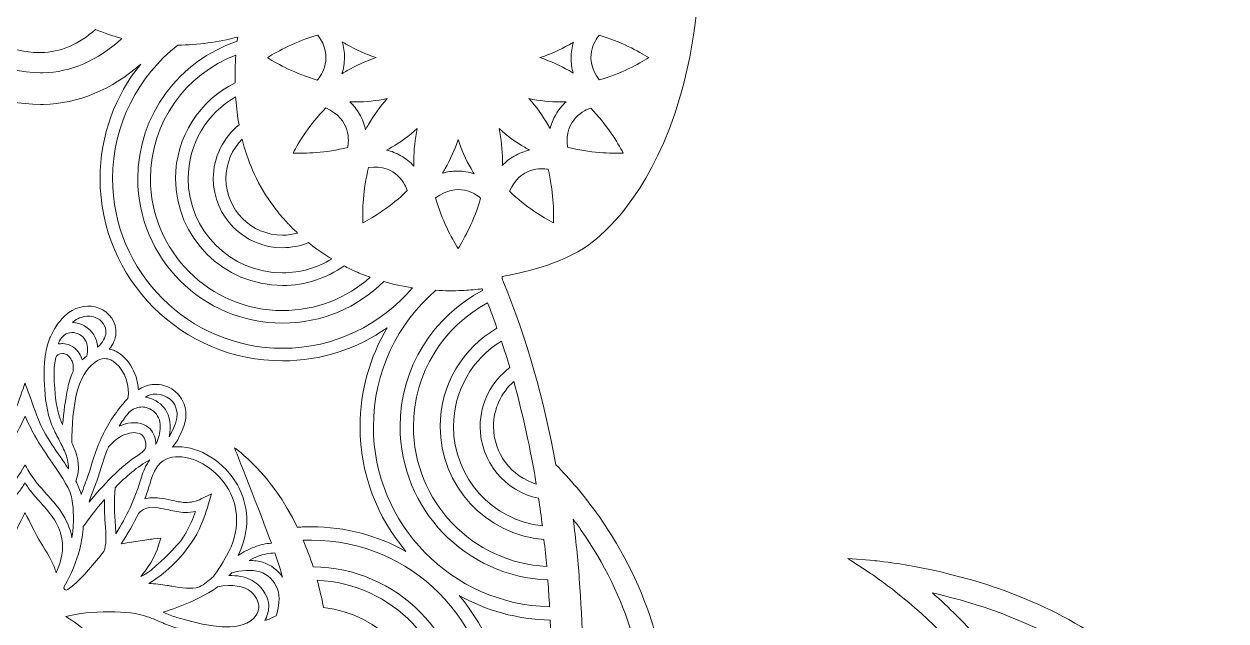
# Model space of a CAD drawing. Header units: millimetres. Extents: x -883 to 1566, y 87 to 598.
# Drawn here: x 256.3 to 526, y 261.4 to 395.2 of the extents above; entities that cross this region are included whole.
import ezdxf

# ---------------------------------------------------------------- set-up
doc = ezdxf.new("R2010")
doc.units = ezdxf.units.MM
doc.header["$MEASUREMENT"] = 0
doc.layers.add('Layer 3', color=7, linetype='Continuous')

msp = doc.modelspace()

# ---------------------------------------------------------------- linework, layer by layer
at = {"layer": 'Layer 3', "lineweight": 0}
for points, knots in [([(512.06, 244.42), (500.81, 258.41), (483.74, 265.96), (471.4, 269.82), (458.09, 273.99), (447.55, 274.84), (447.12, 274.9), (447.12, 274.9), (441.19, 275.35), (441.19, 275.35), (441.19, 275.35), (446.17, 272.12), (446.17, 272.12), (446.48, 271.92), (477.17, 251.62), (479.07, 228.7), (479.8, 219.87), (476.13, 211.67), (468.15, 204.32), (459.71, 196.54), (449.96, 193.81), (439.17, 196.2), (428.79, 198.5), (419.85, 204.95), (414.18, 209.96), (407.5, 215.87), (402.65, 222.25), (401.31, 225.5), (401.31, 225.5), (401.04, 226.16), (401.04, 226.16), (401.99, 237.75), (400.88, 248.96), (397.72, 259.52), (395.04, 268.44), (390.91, 276.92), (385.43, 284.71), (382.09, 289.47), (378.67, 293.36), (375.65, 296.42), (373.01, 311.06), (369.09, 324.76), (363.94, 337.36), (363.94, 337.36), (363.95, 337.37), (363.95, 337.37), (363.95, 337.37), (363.93, 337.38), (363.93, 337.38), (363.83, 337.61), (363.74, 337.84), (363.65, 338.07), (363.65, 338.07), (363.6, 338.65), (363.6, 338.65), (367.24, 339.27), (376.9, 341.25), (383.05, 345.72), (386.78, 348.43), (396.12, 356.72), (402.34, 375.11), (406.72, 388.05), (408.55, 402.95), (407.81, 419.6), (407.79, 421.03), (407.7, 422.45), (407.56, 423.87), (407.11, 430.37), (406.29, 437.13), (405.08, 444.13), (397.99, 485.36), (380.06, 523.48), (354.62, 551.48), (341.42, 566), (326.63, 577.35), (310.65, 585.21), (293.75, 593.52), (275.83, 597.76), (257.38, 597.82), (257.38, 597.82), (257.15, 597.82), (257.15, 597.82), (257.15, 597.82), (257.15, 597.82), (257.15, 597.82), (238.7, 597.76), (220.78, 593.52), (203.89, 585.21), (187.9, 577.35), (173.11, 566), (159.91, 551.48), (134.47, 523.48), (116.54, 485.36), (109.45, 444.13), (104.83, 417.32), (105.76, 394.1), (112.19, 375.11), (118.42, 356.72), (127.75, 348.43), (131.48, 345.72), (137.63, 341.25), (147.29, 339.27), (150.93, 338.65), (150.93, 338.65), (150.89, 338.23), (150.89, 338.23), (146.07, 324.81), (142.28, 311.04), (139.52, 297.06), (136.34, 293.91), (132.68, 289.81), (129.1, 284.71), (123.62, 276.92), (119.49, 268.44), (116.81, 259.52), (113.47, 248.36), (112.41, 236.48), (113.67, 224.19), (116.08, 200.65), (124.5, 184.75), (129.53, 175.25), (131.43, 171.66), (132.93, 168.83), (133.11, 167.36), (133.11, 167.24), (132.98, 166.18), (128.83, 163.16), (125.88, 161.03), (121.81, 158.54), (117.5, 155.91), (106.71, 149.32), (94.48, 141.86), (92.07, 135.15), (89.8, 128.81), (89.79, 123.78), (92.07, 120.21), (93.82, 117.47), (96.88, 115.77), (100.94, 115.26), (107.33, 107.82), (124.42, 109.01), (130.47, 109.69), (130.43, 109.28), (130.42, 108.82), (130.43, 108.34), (130.27, 106.94), (130.58, 106.33), (130.79, 105.92), (130.79, 105.92), (130.8, 105.93), (130.8, 105.93), (131.09, 104.91), (131.57, 103.84), (132.34, 102.79), (135.92, 97.9), (144.05, 95.72), (156.52, 96.3), (162.68, 91.24), (169.88, 89.82), (176.04, 89.82), (180.92, 89.82), (185.14, 90.71), (187.67, 91.4), (190.59, 92.2), (194.99, 92.16), (199.65, 92.13), (207.86, 92.07), (216.34, 92.01), (220, 96.38), (220, 96.38), (220.08, 96.49), (220.08, 96.49), (229.9, 110.69), (217.41, 135.42), (212.89, 143.4), (220.39, 142.9), (241.04, 141.67), (257.27, 141.98), (273.49, 141.67), (294.14, 142.9), (301.64, 143.4), (297.12, 135.42), (284.63, 110.69), (294.45, 96.49), (294.45, 96.49), (294.53, 96.38), (294.53, 96.38), (298.19, 92.01), (306.67, 92.07), (314.88, 92.13), (319.54, 92.16), (323.94, 92.2), (326.86, 91.4), (332.59, 89.84), (346.97, 87.24), (358.01, 96.3), (370.48, 95.72), (378.61, 97.9), (382.19, 102.79), (383.01, 103.9), (383.5, 105.03), (383.78, 106.11), (383.95, 106.51), (384.06, 107.01), (384.05, 107.68), (384.12, 108.42), (384.11, 109.1), (384.06, 109.69), (390.12, 109.01), (407.2, 107.82), (413.59, 115.26), (417.65, 115.77), (420.71, 117.47), (422.46, 120.21), (424.74, 123.78), (424.73, 128.81), (422.46, 135.15), (421.29, 138.42), (417.78, 141.86), (413.25, 145.3), (419.04, 143.81), (427.23, 142.02), (436.51, 140.95), (441.35, 140.4), (446.77, 140.01), (452.49, 140.01), (466.56, 140.01), (482.39, 142.37), (495.49, 150.39), (511.06, 159.93), (520.48, 175.88), (523.51, 197.8), (526.04, 216.14), (522.19, 231.82), (512.06, 244.42)], [0, 0, 0, 0, 1, 1, 1, 2, 2, 2, 3, 3, 3, 4, 4, 4, 5, 5, 5, 6, 6, 6, 7, 7, 7, 8, 8, 8, 9, 9, 9, 10, 10, 10, 11, 11, 11, 12, 12, 12, 13, 13, 13, 14, 14, 14, 15, 15, 15, 16, 16, 16, 17, 17, 17, 18, 18, 18, 19, 19, 19, 20, 20, 20, 21, 21, 21, 22, 22, 22, 23, 23, 23, 24, 24, 24, 25, 25, 25, 26, 26, 26, 27, 27, 27, 28, 28, 28, 29, 29, 29, 30, 30, 30, 31, 31, 31, 32, 32, 32, 33, 33, 33, 34, 34, 34, 35, 35, 35, 36, 36, 36, 37, 37, 37, 38, 38, 38, 39, 39, 39, 40, 40, 40, 41, 41, 41, 42, 42, 42, 43, 43, 43, 44, 44, 44, 45, 45, 45, 46, 46, 46, 47, 47, 47, 48, 48, 48, 49, 49, 49, 50, 50, 50, 51, 51, 51, 52, 52, 52, 53, 53, 53, 54, 54, 54, 55, 55, 55, 56, 56, 56, 57, 57, 57, 58, 58, 58, 59, 59, 59, 60, 60, 60, 61, 61, 61, 62, 62, 62, 63, 63, 63, 64, 64, 64, 65, 65, 65, 66, 66, 66, 67, 67, 67, 68, 68, 68, 69, 69, 69, 70, 70, 70, 71, 71, 71, 72, 72, 72, 73, 73, 73, 74, 74, 74, 75, 75, 75, 76, 76, 76, 77, 77, 77, 78, 78, 78, 78]), ([(259.65, 388.82), (259.78, 388.82), (259.92, 388.83), (260.06, 388.83), (264.51, 388.93), (268.65, 390.69), (272.37, 394.05), (274.23, 393.23), (276.21, 392.54), (278.3, 391.99), (272.78, 387.03), (266.82, 384.44), (260.57, 384.29), (260.38, 384.29), (260.19, 384.29), (260, 384.29), (251.4, 384.29), (243.68, 388.88), (239.08, 392.34), (241.19, 392.96), (243.19, 393.73), (245.05, 394.65), (247.92, 392.29), (253.24, 388.82), (259.65, 388.82)], [0, 0, 0, 0, 1, 1, 1, 2, 2, 2, 3, 3, 3, 4, 4, 4, 5, 5, 5, 6, 6, 6, 7, 7, 7, 8, 8, 8, 8]), ([(304.15, 391.37), (291.21, 387.1), (281.85, 374.91), (281.85, 360.58), (281.85, 342.7), (296.42, 328.16), (314.32, 328.16), (323.18, 328.16), (331.21, 331.72), (337.07, 337.48), (339.15, 336.88), (341.29, 336.42), (343.47, 336.08), (336.47, 327.8), (326.01, 322.52), (314.32, 322.52), (293.3, 322.52), (276.2, 339.59), (276.2, 360.58), (276.2, 372.72), (281.93, 383.54), (290.82, 390.51), (295.3, 390.56), (299.91, 391.17), (304.26, 392.32), (304.22, 392), (304.19, 391.69), (304.15, 391.37)], [0, 0, 0, 0, 1, 1, 1, 2, 2, 2, 3, 3, 3, 4, 4, 4, 5, 5, 5, 6, 6, 6, 7, 7, 7, 8, 8, 8, 9, 9, 9, 9]), ([(322.26, 392.75), (325.94, 387.74), (323.02, 383.71), (322.13, 382.68), (317.25, 384.05), (313.26, 386.25), (311.03, 387.65), (311.04, 387.68), (311.04, 387.72), (311.04, 387.75), (313.27, 389.15), (317.32, 391.38), (322.26, 392.75)], [0, 0, 0, 0, 1, 1, 1, 2, 2, 2, 3, 3, 3, 4, 4, 4, 4]), ([(327.71, 391.28), (328.08, 391.04), (328.46, 390.81), (328.84, 390.59), (330.85, 389.43), (333.03, 388.46), (335.37, 387.7), (333.03, 386.93), (330.85, 385.96), (328.84, 384.8), (328.44, 384.57), (328.05, 384.33), (327.66, 384.09), (328.03, 385.26), (328.23, 386.5), (328.23, 387.76), (328.23, 388.97), (328.05, 390.15), (327.71, 391.28)], [0, 0, 0, 0, 1, 1, 1, 2, 2, 2, 3, 3, 3, 4, 4, 4, 5, 5, 5, 6, 6, 6, 6]), ([(379.56, 384.23), (379.25, 384.43), (378.94, 384.62), (378.62, 384.8), (376.61, 385.96), (374.42, 386.93), (372.09, 387.7), (374.42, 388.46), (376.61, 389.43), (378.62, 390.59), (378.95, 390.79), (379.29, 390.99), (379.62, 391.2), (379.27, 390.05), (379.08, 388.85), (379.08, 387.62), (379.08, 386.46), (379.25, 385.32), (379.56, 384.23)], [0, 0, 0, 0, 1, 1, 1, 2, 2, 2, 3, 3, 3, 4, 4, 4, 5, 5, 5, 6, 6, 6, 6]), ([(385.38, 382.69), (381.77, 387.55), (384.38, 391.5), (385.37, 392.71), (390.25, 391.33), (394.24, 389.12), (396.5, 387.7), (394.24, 386.27), (390.26, 384.07), (385.38, 382.69)], [0, 0, 0, 0, 1, 1, 1, 2, 2, 2, 3, 3, 3, 3]), ([(203.12, 322.44), (225.46, 322.44), (243.63, 340.61), (243.63, 362.95), (243.63, 371.09), (241.22, 378.68), (237.07, 385.03), (242.68, 381.2), (250.75, 377.21), (260, 377.21), (260.24, 377.21), (260.48, 377.22), (260.72, 377.22), (268.53, 377.4), (275.84, 380.44), (282.5, 386.26), (276.8, 379.24), (273.38, 370.3), (273.38, 360.58), (273.38, 338.04), (291.75, 319.7), (314.32, 319.7), (323.05, 319.7), (331.15, 322.44), (337.8, 327.11), (333.95, 320.63), (331.73, 313.06), (331.73, 304.99), (331.73, 294.32), (335.6, 284.54), (342.01, 276.97), (335.74, 280.49), (328.51, 282.5), (320.83, 282.5), (319.75, 282.5), (318.68, 282.46), (317.61, 282.38), (312.01, 294.44), (303.54, 300.22), (303.54, 300.22), (303.54, 300.22), (309.56, 285.06), (311.83, 278.83), (310.58, 278.73), (309.3, 278.44), (308.04, 277.96), (306.7, 277.46), (305.48, 276.79), (304.37, 276.06), (307.85, 283.26), (305.85, 288.97), (304.21, 291.88), (302.8, 294.4), (300.75, 296.56), (298.27, 298.13), (295.9, 299.63), (293.3, 300.45), (290.93, 300.45), (290.92, 300.45), (290.91, 300.45), (290.9, 300.45), (290.47, 300.45), (290.04, 300.42), (289.63, 300.37), (290.34, 301.22), (290.72, 301.78), (291.09, 302.57), (292.43, 305.4), (293, 306.88), (292.45, 309.23), (291.94, 311.38), (290.84, 312.26), (290.19, 312.89), (289.39, 313.65), (287.88, 314.24), (286.68, 314.39), (285.61, 314.51), (284.46, 314.37), (283.44, 313.97), (282.92, 313.77), (282.43, 313.52), (281.98, 313.24), (281.93, 314.2), (281.76, 315.17), (281.45, 316.11), (280.85, 317.97), (279.78, 319.61), (278.36, 320.87), (277.79, 321.37), (277.27, 321.72), (276.73, 321.97), (276.36, 322.13), (275.92, 322.25), (275.45, 322.32), (276.36, 323.46), (276.85, 324.63), (276.94, 325.83), (277.12, 328.24), (275.51, 330.64), (273.11, 331.55), (270.95, 332.36), (268.37, 331.97), (266.36, 330.53), (265.65, 330.02), (264.99, 329.37), (264.32, 328.54), (263.47, 327.48), (262.78, 326.32), (262.24, 325.07), (262.24, 325.07), (262.24, 325.07), (262.24, 325.06), (262.24, 325.06), (262.24, 325.06), (262.24, 325.06), (262.17, 324.91), (262.11, 324.77), (262.05, 324.62), (260.72, 321.2), (260.71, 317.49), (260.89, 314.31), (261.04, 311.54), (261.36, 308.3), (262.59, 305.25), (263.03, 304.16), (263.57, 303.12), (264.1, 302.12), (264.33, 301.68), (264.56, 301.25), (264.77, 300.83), (264.77, 300.8), (264.77, 300.76), (264.77, 300.73), (264.77, 300.73), (264.82, 300.73), (264.82, 300.73), (265.09, 300.2), (265.33, 299.67), (265.55, 299.12), (265.89, 298.27), (266.31, 296.91), (266.27, 295.5), (265.74, 296.32), (265.16, 297.16), (264.56, 298.03), (263.24, 299.95), (261.87, 301.93), (260.67, 304.09), (259.38, 306.41), (256.55, 314.74), (256.55, 314.74), (256.55, 314.74), (253.73, 306.41), (252.44, 304.09), (251.23, 301.93), (249.87, 299.95), (248.54, 298.03), (247.95, 297.16), (247.37, 296.32), (246.83, 295.5), (246.79, 296.91), (247.22, 298.27), (247.55, 299.12), (247.77, 299.67), (248.02, 300.2), (248.28, 300.73), (248.28, 300.73), (248.33, 300.73), (248.33, 300.73), (248.33, 300.73), (248.33, 300.83), (248.33, 300.83), (248.55, 301.25), (248.77, 301.68), (249, 302.12), (249.53, 303.12), (250.08, 304.16), (250.52, 305.25), (251.74, 308.3), (252.07, 311.54), (252.22, 314.31), (252.39, 317.49), (252.39, 321.2), (251.05, 324.62), (250.99, 324.77), (250.93, 324.91), (250.87, 325.06), (250.87, 325.06), (250.87, 325.06), (250.87, 325.06), (250.87, 325.07), (250.86, 325.07), (250.86, 325.07), (250.33, 326.32), (249.63, 327.48), (248.78, 328.54), (248.12, 329.37), (247.45, 330.02), (246.74, 330.53), (244.74, 331.97), (242.15, 332.36), (240, 331.55), (237.59, 330.64), (235.98, 328.24), (236.16, 325.83), (236.25, 324.63), (236.74, 323.46), (237.65, 322.32), (237.18, 322.25), (236.74, 322.13), (236.38, 321.97), (235.83, 321.72), (235.31, 321.37), (234.74, 320.87), (233.33, 319.61), (232.26, 317.97), (231.66, 316.11), (231.35, 315.17), (231.17, 314.2), (231.13, 313.24), (230.67, 313.52), (230.19, 313.77), (229.67, 313.97), (228.64, 314.37), (227.49, 314.51), (226.43, 314.39), (225.23, 314.24), (223.59, 313.66), (222.79, 312.9), (222.14, 312.27), (221.33, 311.52), (220.63, 309.67), (219.78, 307.42), (220.15, 304.63), (221.7, 302.26), (222.17, 301.53), (222.79, 300.91), (223.48, 300.37), (223.07, 300.42), (222.64, 300.45), (222.2, 300.45), (222.19, 300.45), (222.18, 300.45), (222.17, 300.45), (219.81, 300.45), (217.2, 299.63), (214.83, 298.13), (214.41, 297.86), (214.01, 297.57), (213.61, 297.27), (213.61, 297.27), (215.71, 302.14), (215.71, 302.14), (215.71, 302.14), (214.24, 301.55), (210.48, 298.48), (209.22, 297.45), (198.26, 283.95), (193.86, 269.99), (193.69, 269.99), (193.52, 270), (193.34, 270), (186.32, 270), (179.67, 268.32), (173.8, 265.34), (184.16, 273.75), (190.8, 286.59), (190.8, 300.95), (190.8, 311.42), (187.27, 321.09), (181.33, 328.82), (187.63, 324.78), (195.1, 322.44), (203.12, 322.44)], [0, 0, 0, 0, 1, 1, 1, 2, 2, 2, 3, 3, 3, 4, 4, 4, 5, 5, 5, 6, 6, 6, 7, 7, 7, 8, 8, 8, 9, 9, 9, 10, 10, 10, 11, 11, 11, 12, 12, 12, 13, 13, 13, 14, 14, 14, 15, 15, 15, 16, 16, 16, 17, 17, 17, 18, 18, 18, 19, 19, 19, 20, 20, 20, 21, 21, 21, 22, 22, 22, 23, 23, 23, 24, 24, 24, 25, 25, 25, 26, 26, 26, 27, 27, 27, 28, 28, 28, 29, 29, 29, 30, 30, 30, 31, 31, 31, 32, 32, 32, 33, 33, 33, 34, 34, 34, 35, 35, 35, 36, 36, 36, 37, 37, 37, 38, 38, 38, 39, 39, 39, 40, 40, 40, 41, 41, 41, 42, 42, 42, 43, 43, 43, 44, 44, 44, 45, 45, 45, 46, 46, 46, 47, 47, 47, 48, 48, 48, 49, 49, 49, 50, 50, 50, 51, 51, 51, 52, 52, 52, 53, 53, 53, 54, 54, 54, 55, 55, 55, 56, 56, 56, 57, 57, 57, 58, 58, 58, 59, 59, 59, 60, 60, 60, 61, 61, 61, 62, 62, 62, 63, 63, 63, 64, 64, 64, 65, 65, 65, 66, 66, 66, 67, 67, 67, 68, 68, 68, 69, 69, 69, 70, 70, 70, 71, 71, 71, 72, 72, 72, 73, 73, 73, 74, 74, 74, 75, 75, 75, 76, 76, 76, 77, 77, 77, 78, 78, 78, 79, 79, 79, 80, 80, 80, 81, 81, 81, 82, 82, 82, 83, 83, 83, 84, 84, 84, 85, 85, 85, 86, 86, 86, 87, 87, 87, 88, 88, 88, 89, 89, 89, 90, 90, 90, 91, 91, 91, 91]), ([(303.68, 382.05), (295.77, 378.13), (290.32, 369.98), (290.32, 360.58), (290.32, 347.37), (301.09, 336.62), (314.32, 336.62), (319.46, 336.62), (324.23, 338.24), (328.14, 341), (328.98, 340.57), (329.84, 340.14), (330.72, 339.75), (331.79, 339.28), (332.88, 338.86), (333.99, 338.46), (328.76, 333.81), (321.87, 330.98), (314.32, 330.98), (297.98, 330.98), (284.68, 344.26), (284.68, 360.58), (284.68, 373.23), (292.66, 384.04), (303.86, 388.27), (303.71, 386.16), (303.65, 384.08), (303.68, 382.05)], [0, 0, 0, 0, 1, 1, 1, 2, 2, 2, 3, 3, 3, 4, 4, 4, 5, 5, 5, 6, 6, 6, 7, 7, 7, 8, 8, 8, 9, 9, 9, 9]), ([(298.79, 360.58), (298.79, 352.03), (305.76, 345.07), (314.32, 345.07), (316.39, 345.07), (318.35, 345.48), (320.16, 346.22), (321.8, 344.88), (323.54, 343.65), (325.36, 342.55), (322.15, 340.58), (318.37, 339.44), (314.32, 339.44), (302.65, 339.44), (293.15, 348.92), (293.15, 360.58), (293.15, 368.42), (297.44, 375.27), (303.8, 378.92), (303.81, 378.74), (303.82, 378.56), (303.83, 378.38), (303.98, 376.41), (304.23, 374.49), (304.57, 372.63), (301.05, 369.79), (298.79, 365.44), (298.79, 360.58)], [0, 0, 0, 0, 1, 1, 1, 2, 2, 2, 3, 3, 3, 4, 4, 4, 5, 5, 5, 6, 6, 6, 7, 7, 7, 8, 8, 8, 9, 9, 9, 9]), ([(333.62, 372.74), (333.39, 372.35), (333.17, 371.94), (332.95, 371.53), (332.69, 372.75), (332.24, 373.93), (331.59, 375.04), (331.59, 375.04), (331.59, 375.04), (331.59, 375.04), (331, 376.07), (330.27, 376.99), (329.43, 377.79), (329.87, 377.77), (330.3, 377.76), (330.72, 377.76), (333.04, 377.76), (335.42, 378.01), (337.83, 378.52), (336.19, 376.69), (334.78, 374.75), (333.62, 372.74)], [0, 0, 0, 0, 1, 1, 1, 2, 2, 2, 3, 3, 3, 4, 4, 4, 5, 5, 5, 6, 6, 6, 7, 7, 7, 7]), ([(375.64, 374.91), (375.07, 373.92), (374.64, 372.87), (374.37, 371.78), (374.2, 372.1), (374.02, 372.43), (373.84, 372.74), (372.68, 374.75), (371.27, 376.69), (369.63, 378.52), (372.04, 378.01), (374.41, 377.76), (376.73, 377.76), (377.13, 377.76), (377.53, 377.77), (377.94, 377.78), (377.04, 376.96), (376.27, 376), (375.64, 374.91)], [0, 0, 0, 0, 1, 1, 1, 2, 2, 2, 3, 3, 3, 4, 4, 4, 5, 5, 5, 6, 6, 6, 6]), ([(328.95, 367.57), (323.98, 366.29), (319.38, 366.21), (316.69, 366.31), (317.96, 368.72), (320.37, 372.72), (324.01, 376.41), (329.78, 373.89), (329.2, 368.85), (328.95, 367.57)], [0, 0, 0, 0, 1, 1, 1, 2, 2, 2, 3, 3, 3, 3]), ([(378.25, 367.64), (377.52, 373.99), (382.31, 375.99), (383.48, 376.38), (387.1, 372.69), (389.5, 368.71), (390.77, 366.31), (388.03, 366.2), (383.31, 366.3), (378.25, 367.64)], [0, 0, 0, 0, 1, 1, 1, 2, 2, 2, 3, 3, 3, 3]), ([(343.82, 363.33), (342.98, 364.26), (341.99, 365.06), (340.88, 365.7), (339.86, 366.29), (338.79, 366.72), (337.68, 366.99), (338.05, 367.18), (338.42, 367.38), (338.77, 367.59), (340.79, 368.75), (342.72, 370.16), (344.55, 371.8), (344.04, 369.39), (343.79, 367.01), (343.79, 364.69), (343.79, 364.24), (343.8, 363.79), (343.82, 363.33)], [0, 0, 0, 0, 1, 1, 1, 2, 2, 2, 3, 3, 3, 4, 4, 4, 5, 5, 5, 6, 6, 6, 6]), ([(362.91, 371.79), (364.74, 370.16), (366.67, 368.75), (368.68, 367.59), (369.04, 367.38), (369.41, 367.18), (369.78, 366.98), (368.58, 366.72), (367.41, 366.27), (366.31, 365.63), (365.32, 365.06), (364.42, 364.36), (363.65, 363.55), (363.66, 363.93), (363.67, 364.31), (363.67, 364.69), (363.67, 367.01), (363.41, 369.39), (362.91, 371.79)], [0, 0, 0, 0, 1, 1, 1, 2, 2, 2, 3, 3, 3, 4, 4, 4, 5, 5, 5, 6, 6, 6, 6]), ([(311.69, 355.22), (311.69, 355.22), (311.97, 354.82), (311.97, 354.82), (311.97, 354.82), (312.91, 353.58), (312.91, 353.58), (313.24, 353.12), (313.6, 352.72), (313.94, 352.31), (313.94, 352.31), (313.98, 352.27), (313.98, 352.27), (314.07, 352.16), (314.17, 352.05), (314.28, 351.92), (314.35, 351.84), (314.42, 351.76), (314.48, 351.68), (314.65, 351.49), (314.81, 351.29), (314.99, 351.11), (314.99, 351.11), (315.69, 350.37), (315.69, 350.37), (315.83, 350.23), (315.96, 350.09), (316.11, 349.93), (316.43, 349.59), (316.75, 349.25), (317.13, 348.9), (317.32, 348.72), (317.53, 348.54), (317.72, 348.36), (316.64, 348.06), (315.5, 347.89), (314.32, 347.89), (307.32, 347.89), (301.62, 353.58), (301.62, 360.58), (301.62, 364.03), (303.01, 367.16), (305.25, 369.45), (305.87, 367), (306.65, 364.66), (307.61, 362.46), (308.71, 359.93), (310.09, 357.49), (311.69, 355.22)], [0, 0, 0, 0, 1, 1, 1, 2, 2, 2, 3, 3, 3, 4, 4, 4, 5, 5, 5, 6, 6, 6, 7, 7, 7, 8, 8, 8, 9, 9, 9, 10, 10, 10, 11, 11, 11, 12, 12, 12, 13, 13, 13, 14, 14, 14, 15, 15, 15, 16, 16, 16, 16]), ([(350.83, 362.81), (351.99, 364.82), (352.96, 367), (353.73, 369.33), (354.49, 367), (355.46, 364.82), (356.62, 362.81), (356.84, 362.43), (357.07, 362.05), (357.31, 361.68), (356.12, 362.06), (354.87, 362.26), (353.58, 362.26), (352.43, 362.26), (351.3, 362.1), (350.22, 361.79), (350.43, 362.12), (350.64, 362.46), (350.83, 362.81)], [0, 0, 0, 0, 1, 1, 1, 2, 2, 2, 3, 3, 3, 4, 4, 4, 5, 5, 5, 6, 6, 6, 6]), ([(332.34, 350.66), (332.24, 353.39), (332.33, 358.07), (333.65, 363.1), (339.96, 363.79), (341.94, 359.06), (342.33, 357.88), (338.67, 354.29), (334.73, 351.91), (332.34, 350.66)], [0, 0, 0, 0, 1, 1, 1, 2, 2, 2, 3, 3, 3, 3]), ([(375.11, 350.66), (372.76, 351.89), (368.89, 354.22), (365.27, 357.73), (367.69, 363.24), (372.41, 362.93), (373.92, 362.67), (375.14, 357.8), (375.22, 353.3), (375.11, 350.66)], [0, 0, 0, 0, 1, 1, 1, 2, 2, 2, 3, 3, 3, 3]), ([(358.78, 356.21), (357.4, 351.26), (355.17, 347.21), (353.73, 344.93), (352.28, 347.22), (350.05, 351.27), (348.67, 356.24), (353.64, 359.95), (357.67, 357.15), (358.78, 356.21)], [0, 0, 0, 0, 1, 1, 1, 2, 2, 2, 3, 3, 3, 3]), ([(373.87, 270.29), (374.02, 268.4), (374.14, 266.5), (374.24, 264.58), (352.37, 265.06), (334.72, 283.01), (334.72, 304.99), (334.72, 317.18), (340.15, 328.12), (348.7, 335.53), (350.7, 335.42), (352.67, 335.4), (354.6, 335.49), (355.89, 335.54), (357.22, 335.65), (358.65, 335.81), (358.79, 335.83), (358.94, 335.85), (359.1, 335.86), (359.14, 335.75), (359.19, 335.63), (359.23, 335.52), (348.24, 329.76), (340.71, 318.24), (340.71, 304.99), (340.71, 286.44), (355.46, 271.27), (373.85, 270.58), (373.86, 270.49), (373.87, 270.39), (373.87, 270.29)], [0, 0, 0, 0, 1, 1, 1, 2, 2, 2, 3, 3, 3, 4, 4, 4, 5, 5, 5, 6, 6, 6, 7, 7, 7, 8, 8, 8, 9, 9, 9, 10, 10, 10, 10]), ([(373.6, 273.59), (356.98, 274.4), (343.71, 288.18), (343.71, 304.99), (343.71, 316.98), (350.45, 327.42), (360.35, 332.72), (361.08, 330.85), (361.78, 328.95), (362.45, 327.03), (354.84, 322.63), (349.7, 314.4), (349.7, 304.99), (349.7, 291.68), (359.96, 280.73), (372.99, 279.64), (373.22, 277.64), (373.42, 275.62), (373.6, 273.59)], [0, 0, 0, 0, 1, 1, 1, 2, 2, 2, 3, 3, 3, 4, 4, 4, 5, 5, 5, 6, 6, 6, 6]), ([(267.16, 328.29), (267.33, 328.45), (267.5, 328.59), (267.68, 328.71), (268.6, 329.37), (269.71, 329.72), (270.78, 329.72), (271.31, 329.72), (271.83, 329.63), (272.31, 329.45), (273.78, 328.9), (274.81, 327.41), (274.7, 326), (274.62, 324.95), (274, 323.89), (272.81, 322.76), (272.74, 323.78), (272.46, 324.77), (271.99, 325.54), (270.97, 327.21), (269.09, 328.27), (267.16, 328.29)], [0, 0, 0, 0, 1, 1, 1, 2, 2, 2, 3, 3, 3, 4, 4, 4, 5, 5, 5, 6, 6, 6, 7, 7, 7, 7]), ([(270.07, 324.37), (270.6, 323.5), (270.72, 321.93), (270.38, 320.78), (270.05, 320.51), (269.71, 320.23), (269.39, 319.94), (269.38, 319.97), (269.38, 320), (269.37, 320.02), (269.15, 320.77), (268.72, 321.39), (268.42, 321.78), (268.06, 322.26), (267.54, 322.85), (266.78, 323.16), (266.11, 323.44), (265.54, 323.58), (265.06, 323.58), (265.06, 323.58), (265.05, 323.58), (265.04, 323.58), (264.67, 323.58), (264.34, 323.55), (264.03, 323.49), (264.07, 323.59), (264.11, 323.7), (264.15, 323.8), (264.2, 323.93), (264.25, 324.06), (264.31, 324.19), (264.78, 325.26), (265.89, 326.03), (267.03, 326.05), (268.21, 326.08), (269.44, 325.41), (270.07, 324.37)], [0, 0, 0, 0, 1, 1, 1, 2, 2, 2, 3, 3, 3, 4, 4, 4, 5, 5, 5, 6, 6, 6, 7, 7, 7, 8, 8, 8, 9, 9, 9, 10, 10, 10, 11, 11, 11, 12, 12, 12, 12]), ([(365.32, 318.19), (361.29, 315.18), (358.68, 310.39), (358.68, 304.99), (358.68, 297.06), (364.31, 290.43), (371.78, 288.88), (372.09, 286.83), (372.37, 284.76), (372.63, 282.68), (361.43, 283.93), (352.69, 293.46), (352.69, 304.99), (352.69, 313.09), (357, 320.19), (363.44, 324.14), (364.1, 322.18), (364.72, 320.2), (365.32, 318.19)], [0, 0, 0, 0, 1, 1, 1, 2, 2, 2, 3, 3, 3, 4, 4, 4, 5, 5, 5, 6, 6, 6, 6]), ([(265.04, 321.34), (265.05, 321.34), (265.05, 321.34), (265.06, 321.34), (265.18, 321.34), (265.48, 321.27), (265.91, 321.1), (266.18, 320.98), (266.44, 320.68), (266.63, 320.43), (266.94, 320.03), (267.12, 319.7), (267.21, 319.4), (267.39, 318.77), (267.43, 317.91), (267.33, 317.33), (266.69, 316.09), (266.37, 314.74), (266.12, 313.55), (265.6, 311.02), (265.2, 308.14), (264.97, 305.4), (264.87, 305.62), (264.77, 305.85), (264.68, 306.09), (263.57, 308.83), (263.28, 311.84), (263.14, 314.43), (263.07, 315.53), (263.04, 316.71), (263.07, 317.9), (263.07, 317.9), (263.17, 319.52), (263.49, 320.45), (263.65, 320.92), (263.89, 321.34), (265.04, 321.34)], [0, 0, 0, 0, 1, 1, 1, 2, 2, 2, 3, 3, 3, 4, 4, 4, 5, 5, 5, 6, 6, 6, 7, 7, 7, 8, 8, 8, 9, 9, 9, 10, 10, 10, 11, 11, 11, 12, 12, 12, 12]), ([(268.33, 313.1), (269.48, 317.14), (271.24, 318.6), (272.26, 319.41), (272.26, 319.41), (272.27, 319.41), (272.27, 319.41), (272.27, 319.41), (272.27, 319.41), (272.27, 319.41), (273.74, 320.52), (275.1, 320.24), (275.79, 319.93), (276.13, 319.78), (276.47, 319.54), (276.87, 319.19), (279.05, 317.26), (280.13, 314.11), (279.61, 311.27), (279.3, 310.95), (279.03, 310.64), (278.77, 310.35), (278.45, 309.98), (278.14, 309.6), (277.84, 309.22), (277.82, 309.2), (277.8, 309.17), (277.78, 309.15), (277.78, 309.15), (277.78, 309.15), (277.78, 309.15), (276.76, 307.85), (275.83, 306.47), (275.02, 305.03), (273.46, 302.29), (272.2, 299.14), (271.15, 295.4), (270.92, 294.55), (270.45, 293.3), (269.96, 291.98), (269.69, 291.26), (269.41, 290.52), (269.15, 289.77), (268.89, 290.75), (268.47, 291.73), (267.94, 292.73), (269.05, 295.27), (268.4, 298.04), (267.64, 299.95), (267.45, 300.42), (267.24, 300.89), (267.03, 301.34), (267.07, 304.97), (267.29, 309.48), (268.33, 313.1)], [0, 0, 0, 0, 1, 1, 1, 2, 2, 2, 3, 3, 3, 4, 4, 4, 5, 5, 5, 6, 6, 6, 7, 7, 7, 8, 8, 8, 9, 9, 9, 10, 10, 10, 11, 11, 11, 12, 12, 12, 13, 13, 13, 14, 14, 14, 15, 15, 15, 16, 16, 16, 17, 17, 17, 18, 18, 18, 18]), ([(287.35, 309.63), (286.21, 310.8), (284.72, 311.41), (283.55, 311.56), (285.77, 313.58), (294.32, 311.33), (288.86, 302.68), (288.99, 303.26), (289.06, 303.79), (289.1, 304.19), (289.35, 306.95), (288.28, 308.67), (287.35, 309.63)], [0, 0, 0, 0, 1, 1, 1, 2, 2, 2, 3, 3, 3, 4, 4, 4, 4]), ([(366.21, 315.06), (368.27, 307.7), (369.96, 300.04), (371.28, 292.09), (365.73, 293.76), (361.67, 298.91), (361.67, 304.99), (361.67, 309), (363.43, 312.59), (366.21, 315.06)], [0, 0, 0, 0, 1, 1, 1, 2, 2, 2, 3, 3, 3, 3]), ([(285.73, 308.07), (286.62, 307.16), (287, 305.93), (286.86, 304.39), (286.75, 303.14), (286.34, 301.72), (285.9, 300.95), (285.9, 301.07), (285.9, 301.19), (285.89, 301.31), (285.78, 302.77), (285.21, 304), (284.28, 304.76), (282.94, 305.86), (280.9, 306.14), (278.83, 305.5), (278.43, 305.38), (278.03, 305.23), (277.64, 305.05), (278.26, 306.04), (278.93, 306.99), (279.66, 307.9), (279.78, 308.04), (279.89, 308.17), (280.01, 308.29), (280.01, 308.29), (280.05, 308.26), (280.05, 308.26), (280.1, 308.32), (280.15, 308.39), (280.2, 308.45), (280.98, 309.1), (281.86, 309.3), (282.9, 309.36), (283.36, 309.39), (284.72, 309.1), (285.73, 308.07)], [0, 0, 0, 0, 1, 1, 1, 2, 2, 2, 3, 3, 3, 4, 4, 4, 5, 5, 5, 6, 6, 6, 7, 7, 7, 8, 8, 8, 9, 9, 9, 10, 10, 10, 11, 11, 11, 12, 12, 12, 12]), ([(267.15, 288.29), (267.35, 286.62), (267.7, 283.74), (267.06, 280.01), (267.05, 280.06), (267.04, 280.12), (267.03, 280.17), (266.24, 284.5), (263.54, 287.45), (261.37, 289.83), (260.82, 290.42), (260.34, 291.01), (259.86, 291.54), (258.38, 293.11), (256.55, 296.38), (256.55, 296.38), (256.55, 296.38), (255.11, 293.64), (253.25, 291.54), (252.78, 291), (252.28, 290.42), (251.74, 289.83), (249.56, 287.45), (246.86, 284.5), (246.07, 280.17), (246.06, 280.12), (246.05, 280.06), (246.04, 280.01), (245.4, 283.74), (245.75, 286.62), (245.96, 288.29), (246.25, 290.74), (248.17, 293.53), (250.4, 296.76), (251.75, 298.72), (253.15, 300.75), (254.41, 303.01), (255.24, 304.51), (255.96, 305.93), (256.55, 307.27), (257.15, 305.93), (257.86, 304.51), (258.7, 303.01), (259.96, 300.75), (261.35, 298.72), (262.7, 296.76), (264.93, 293.53), (266.85, 290.74), (267.15, 288.29)], [0, 0, 0, 0, 1, 1, 1, 2, 2, 2, 3, 3, 3, 4, 4, 4, 5, 5, 5, 6, 6, 6, 7, 7, 7, 8, 8, 8, 9, 9, 9, 10, 10, 10, 11, 11, 11, 12, 12, 12, 13, 13, 13, 14, 14, 14, 15, 15, 15, 16, 16, 16, 16]), ([(283.47, 299.95), (283.29, 299.62), (282.9, 299.32), (282.52, 299.02), (282.52, 299.02), (282.27, 298.83), (282.27, 298.83), (282.27, 298.83), (282.3, 298.79), (282.3, 298.79), (277.97, 296.12), (273.83, 291.62), (270.9, 287.98), (271.28, 289.09), (271.7, 290.21), (272.07, 291.2), (272.6, 292.63), (273.06, 293.86), (273.32, 294.8), (273.87, 296.77), (274.49, 298.57), (275.17, 300.22), (275.31, 300.47), (275.65, 300.81), (275.93, 301.09), (276.01, 301.17), (276.09, 301.25), (276.17, 301.33), (277.04, 302.23), (278.28, 302.99), (279.5, 303.36), (280.84, 303.78), (282.09, 303.66), (282.85, 303.03), (283.46, 302.54), (283.61, 301.64), (283.64, 301.15), (283.68, 300.63), (283.62, 300.23), (283.47, 299.95)], [0, 0, 0, 0, 1, 1, 1, 2, 2, 2, 3, 3, 3, 4, 4, 4, 5, 5, 5, 6, 6, 6, 7, 7, 7, 8, 8, 8, 9, 9, 9, 10, 10, 10, 11, 11, 11, 12, 12, 12, 13, 13, 13, 13]), ([(276.93, 280.94), (276.9, 281.43), (276.87, 281.92), (276.83, 282.4), (276.83, 282.4), (276.82, 282.59), (276.82, 282.59), (276.59, 285.7), (276.51, 288.04), (276.75, 291.26), (279.13, 293.72), (281.82, 296.05), (284.53, 297.49), (284.28, 297.17), (284.05, 296.82), (283.85, 296.45), (283.18, 295.24), (282.76, 293.95), (282.39, 292.74), (281.16, 288.71), (279.33, 284.76), (276.93, 280.94)], [0, 0, 0, 0, 1, 1, 1, 2, 2, 2, 3, 3, 3, 4, 4, 4, 5, 5, 5, 6, 6, 6, 7, 7, 7, 7]), ([(301.19, 274.95), (301.04, 274.72), (300.9, 274.49), (300.75, 274.25), (300.15, 273.26), (299.53, 272.26), (298.83, 271.38), (298.32, 270.91), (297.81, 270.45), (297.26, 270.05), (296.76, 269.67), (296.22, 269.33), (295.66, 269.02), (293.81, 268.43), (291.72, 268.79), (289.51, 269.17), (289.16, 269.23), (288.81, 269.3), (288.45, 269.35), (287.1, 269.57), (285.73, 269.72), (284.35, 269.79), (287.54, 271.71), (291.47, 275.05), (294.5, 279.89), (296.07, 282.39), (297.24, 285.98), (297.67, 287.41), (297.67, 287.41), (298.42, 289.87), (298.42, 289.87), (298.42, 289.87), (296.1, 288.74), (296.1, 288.74), (294.99, 288.2), (293.75, 287.92), (292.52, 287.95), (291.47, 287.98), (290.41, 288.21), (289.3, 288.46), (288.46, 288.65), (287.59, 288.84), (286.69, 288.95), (285.5, 289.09), (284.38, 289.01), (283.39, 288.76), (283.82, 289.86), (284.2, 290.97), (284.54, 292.09), (284.88, 293.19), (285.25, 294.35), (285.82, 295.37), (287.11, 297.71), (289.3, 298.21), (290.91, 298.21), (290.92, 298.21), (290.93, 298.21), (290.94, 298.21), (295.08, 298.21), (299.83, 295.09), (302.25, 290.79), (304.94, 285.99), (304.56, 280.36), (301.19, 274.95)], [0, 0, 0, 0, 1, 1, 1, 2, 2, 2, 3, 3, 3, 4, 4, 4, 5, 5, 5, 6, 6, 6, 7, 7, 7, 8, 8, 8, 9, 9, 9, 10, 10, 10, 11, 11, 11, 12, 12, 12, 13, 13, 13, 14, 14, 14, 15, 15, 15, 16, 16, 16, 17, 17, 17, 18, 18, 18, 19, 19, 19, 20, 20, 20, 21, 21, 21, 21]), ([(253.1, 279.04), (251.73, 276.85), (250.44, 274.79), (249.77, 272.81), (249.7, 272.61), (249.65, 272.41), (249.6, 272.2), (248.29, 275.08), (247.87, 277.49), (248.29, 279.77), (248.96, 283.46), (251.32, 286.04), (253.4, 288.32), (253.96, 288.94), (254.49, 289.52), (254.98, 290.11), (255.6, 290.84), (256.12, 291.62), (256.55, 292.36), (256.99, 291.62), (257.51, 290.84), (258.12, 290.11), (258.61, 289.52), (259.14, 288.94), (259.7, 288.32), (261.78, 286.04), (264.14, 283.46), (264.82, 279.77), (265.24, 277.49), (264.82, 275.08), (263.51, 272.2), (263.46, 272.41), (263.4, 272.61), (263.34, 272.81), (262.67, 274.79), (261.37, 276.85), (260, 279.04), (259.24, 280.27), (256.55, 285.63), (256.55, 285.63), (256.55, 285.63), (253.87, 280.27), (253.1, 279.04)], [0, 0, 0, 0, 1, 1, 1, 2, 2, 2, 3, 3, 3, 4, 4, 4, 5, 5, 5, 6, 6, 6, 7, 7, 7, 8, 8, 8, 9, 9, 9, 10, 10, 10, 11, 11, 11, 12, 12, 12, 13, 13, 13, 14, 14, 14, 14]), ([(274.37, 288.64), (274.32, 286.56), (274.41, 284.69), (274.57, 282.42), (274.57, 282.42), (274.59, 282.24), (274.59, 282.24), (274.72, 280.38), (274.86, 278.47), (274.21, 276.99), (273.16, 275.59), (272.03, 274.21), (270.82, 272.85), (269.53, 271.39), (267.97, 269.77), (266.15, 268.42), (265.67, 268.06), (265.05, 268.62), (265.35, 269.14), (266.94, 271.89), (268.09, 274.68), (268.81, 277.51), (269.27, 279.35), (269.5, 281.04), (269.6, 282.54), (270.62, 283.97), (272.3, 286.24), (274.37, 288.64)], [0, 0, 0, 0, 1, 1, 1, 2, 2, 2, 3, 3, 3, 4, 4, 4, 5, 5, 5, 6, 6, 6, 7, 7, 7, 8, 8, 8, 9, 9, 9, 9]), ([(285.35, 279.78), (284.67, 279.72), (283.36, 279.5), (281.84, 279.25), (280.63, 279.05), (279.24, 278.82), (278.13, 278.66), (279.6, 280.88), (280.88, 283.15), (281.97, 285.45), (281.97, 285.45), (283.65, 287.46), (286.43, 286.72), (287.19, 286.52), (287.99, 286.46), (288.81, 286.27), (289.98, 286.01), (291.19, 285.74), (292.47, 285.71), (293.26, 285.7), (294.05, 285.77), (294.82, 285.94), (294.27, 284.41), (293.5, 282.52), (292.59, 281.07), (292.44, 280.83), (291.34, 278.28), (284.84, 272.8), (284.07, 272.15), (283.25, 271.74), (282.56, 271.35), (283.93, 273.04), (285.68, 275.58), (286.53, 278.34), (286.53, 278.34), (287.03, 279.94), (287.03, 279.94), (287.03, 279.94), (285.35, 279.78), (285.35, 279.78)], [0, 0, 0, 0, 1, 1, 1, 2, 2, 2, 3, 3, 3, 4, 4, 4, 5, 5, 5, 6, 6, 6, 7, 7, 7, 8, 8, 8, 9, 9, 9, 10, 10, 10, 11, 11, 11, 12, 12, 12, 13, 13, 13, 13]), ([(379.22, 207.03), (381.87, 229.3), (382.45, 250.75), (380.93, 270.79), (380.59, 275.25), (380.14, 279.74), (379.57, 284.17), (380.19, 283.35), (380.79, 282.53), (381.37, 281.7), (386.51, 274.36), (390.39, 266.39), (392.9, 257.99), (396.03, 247.5), (397.02, 236.3), (395.83, 224.71), (394.42, 210.85), (390.8, 199.72), (387.1, 191.06), (386.96, 191.99), (386.62, 192.91), (386, 193.78), (384.13, 196.42), (379.84, 197.41), (377.59, 194.95), (378.2, 198.99), (378.74, 203.02), (379.22, 207.03)], [0, 0, 0, 0, 1, 1, 1, 2, 2, 2, 3, 3, 3, 4, 4, 4, 5, 5, 5, 6, 6, 6, 7, 7, 7, 8, 8, 8, 9, 9, 9, 9]), ([(322.7, 200.72), (322.93, 202.07), (323.14, 203.41), (323.35, 204.75), (341.16, 206.05), (355.26, 220.95), (355.26, 239.09), (355.26, 257.95), (340.02, 273.32), (321.2, 273.52), (320.55, 275.52), (319.81, 277.5), (318.96, 279.46), (319.58, 279.49), (320.2, 279.51), (320.83, 279.51), (343.12, 279.51), (361.25, 261.38), (361.25, 239.09), (361.25, 217.31), (343.93, 199.5), (322.34, 198.7), (322.46, 199.37), (322.58, 200.05), (322.7, 200.72)], [0, 0, 0, 0, 1, 1, 1, 2, 2, 2, 3, 3, 3, 4, 4, 4, 5, 5, 5, 6, 6, 6, 7, 7, 7, 8, 8, 8, 8]), ([(306.86, 274.95), (307.52, 275.31), (308.17, 275.62), (308.83, 275.87), (310.1, 276.35), (311.38, 276.6), (312.61, 276.64), (313.21, 274.89), (313.79, 273.08), (314.34, 271.21), (313.26, 272.78), (311.7, 273.97), (309.92, 274.54), (308.99, 274.83), (307.93, 274.95), (306.86, 274.95)], [0, 0, 0, 0, 1, 1, 1, 2, 2, 2, 3, 3, 3, 4, 4, 4, 5, 5, 5, 5]), ([(309.23, 272.4), (311, 271.84), (312.53, 270.35), (313.23, 268.52), (313.87, 266.83), (313.51, 264.32), (312.87, 262.53), (312.02, 262.1), (311.19, 261.75), (310.35, 261.46), (310.86, 262.33), (311.16, 263.36), (311.25, 264.51), (311.33, 265.57), (310.74, 267.87), (308.81, 269.55), (307.76, 270.46), (306.45, 271.07), (304.91, 271.37), (304.1, 271.52), (303.23, 271.59), (302.29, 271.56), (302.54, 271.79), (302.79, 272.01), (303.04, 272.23), (303.04, 272.23), (303.05, 272.2), (303.05, 272.2), (304.81, 272.68), (307.5, 272.95), (309.23, 272.4)], [0, 0, 0, 0, 1, 1, 1, 2, 2, 2, 3, 3, 3, 4, 4, 4, 5, 5, 5, 6, 6, 6, 7, 7, 7, 8, 8, 8, 9, 9, 9, 10, 10, 10, 10]), ([(324.61, 213.92), (336.86, 215.75), (346.28, 226.34), (346.28, 239.09), (346.28, 252.2), (336.31, 263.03), (323.55, 264.39), (323.14, 266.47), (322.66, 268.5), (322.11, 270.5), (338.85, 269.82), (352.27, 255.99), (352.27, 239.09), (352.27, 222.76), (339.75, 209.3), (323.81, 207.79), (324.1, 209.86), (324.37, 211.9), (324.61, 213.92)], [0, 0, 0, 0, 1, 1, 1, 2, 2, 2, 3, 3, 3, 4, 4, 4, 5, 5, 5, 6, 6, 6, 6]), ([(290.58, 262.16), (289.57, 262.47), (288.6, 262.89), (287.57, 263.32), (287.56, 263.33), (287.56, 263.33), (287.55, 263.33), (289.6, 263.99), (291.63, 264.74), (293.61, 265.57), (294.59, 265.98), (298.93, 268.21), (299.74, 269.03), (303.07, 269.67), (305.68, 269.27), (307.31, 267.88), (308.78, 266.62), (309.02, 264.94), (309.01, 264.68), (308.89, 263.19), (308.03, 256.83), (290.58, 262.16)], [0, 0, 0, 0, 1, 1, 1, 2, 2, 2, 3, 3, 3, 4, 4, 4, 5, 5, 5, 6, 6, 6, 7, 7, 7, 7]), ([(374.27, 232.2), (369.24, 229.85), (364.74, 226.57), (360.98, 222.57), (363.08, 227.67), (364.24, 233.24), (364.24, 239.09), (364.24, 249.76), (360.37, 259.54), (353.96, 267.11), (360.03, 263.7), (366.99, 261.71), (374.39, 261.59), (374.81, 252.07), (374.77, 242.26), (374.27, 232.2)], [0, 0, 0, 0, 1, 1, 1, 2, 2, 2, 3, 3, 3, 4, 4, 4, 5, 5, 5, 5]), ([(465.55, 262.63), (463.85, 264.32), (462.06, 266), (460.19, 267.65), (463.52, 266.89), (466.79, 266.01), (469.96, 265.02), (479.35, 262.07), (492.12, 256.72), (502.21, 247.54), (500.35, 248.01), (498.46, 248.19), (496.56, 248.09), (489.96, 247.74), (484.45, 244.07), (481.23, 240.57), (478.24, 247.79), (472.97, 255.2), (465.55, 262.63)], [0, 0, 0, 0, 1, 1, 1, 2, 2, 2, 3, 3, 3, 4, 4, 4, 5, 5, 5, 6, 6, 6, 6]), ([(273.93, 256.49), (273.39, 256.5), (272.84, 256.52), (272.3, 256.56), (270.55, 258.97), (268.28, 260.96), (265.67, 262.36), (268.54, 263.08), (271.77, 263.44), (275.42, 263.44), (275.42, 263.44), (275.45, 263.44), (275.45, 263.44), (279.05, 263.44), (281.69, 263.09), (284.03, 262.32), (284.92, 262.02), (285.77, 261.65), (286.68, 261.27), (287.72, 260.82), (288.79, 260.37), (289.91, 260.02), (290.59, 259.81), (291.27, 259.65), (291.95, 259.51), (291.75, 259.45), (291.56, 259.38), (291.37, 259.32), (285.26, 257.32), (279.4, 256.37), (273.93, 256.49)], [0, 0, 0, 0, 1, 1, 1, 2, 2, 2, 3, 3, 3, 4, 4, 4, 5, 5, 5, 6, 6, 6, 7, 7, 7, 8, 8, 8, 9, 9, 9, 10, 10, 10, 10])]:
    msp.add_open_spline(points, degree=3, knots=knots, dxfattribs=at)

doc.saveas('drawing.dxf')
